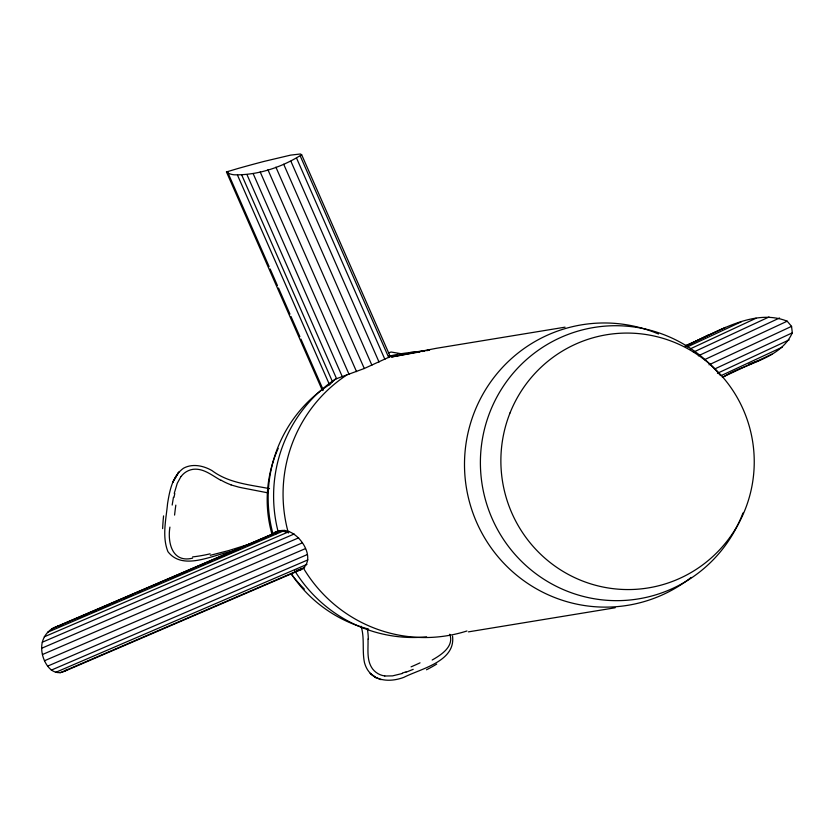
<?xml version="1.0" encoding="UTF-8"?>
<svg xmlns="http://www.w3.org/2000/svg" width="834" height="834" viewBox="0 0 834 834"><rect width="100%" height="100%" fill="white"/><g stroke="black" fill="none" stroke-linecap="round" stroke-linejoin="round"><path stroke-width="1.25" d="M169.917 527.109C167.384 542.423 172.138 563.346 192.612 558.134M41.7 648.247C41.293 638.406 47.819 629.295 57.192 626.365L280.276 530.716C297.092 526.932 318.744 558.749 301.262 569.57L64.625 671.245C50.895 677.781 41.554 659.777 41.7 648.247L298.645 537.847M172.179 505.06L173.441 497.272M174.233 493.405L177.246 483.324L181.02 476.443M723.036 377.197C745.252 362.842 780.374 359.569 792.3 332.839L791.56 326.365L787.192 321.194C753.092 307.517 716.031 333.381 685.35 345.641M304.681 567.693L60.058 672.798M226.452 171.94L227.932 173.003A3046.539 122.264 -23.7 0 0 234.031 174.796C257.602 175.411 282.048 167.207 301.647 154.707L300.417 153.988L290.607 155.124L264.003 161.421A3046.539 122.264 -23.7 0 0 238.117 168.458L226.452 171.94L322.435 390.593M329.816 384.307L329.638 384.474A134.983 133.242 80.7 0 0 272.895 533.572L277.493 531.175L281.965 530.841L287.511 532.488M329.993 384.13L330.702 383.442M330.879 383.275L331.588 382.587M331.776 382.42L332.307 381.909M332.672 381.565L335.497 379.074L364.291 368.503L390.27 356.598L301.647 154.707M275.689 533.114L277.524 531.696M64.625 671.245L67.127 669.348M432.2 660.007C441.123 654.93 454.374 646.486 449.755 634.247M690.458 344.15L691.449 343.598M298.906 569.789L299.969 569.205M300.605 568.851L301.46 568.381M384.901 359.371L296.696 158.439M692.439 343.045L708.91 334.674M685.339 346.058L725.424 327.397M685.36 346.339L691.261 343.598M687.226 346.975L741.363 321.768M690.25 348.873L756.104 318.213M693.44 352.146L769.031 316.962M698.339 355.805L779.561 317.994M704.542 359.673L787.192 321.194M708.994 364.812L791.56 326.365M714.425 369.097L792.3 332.839M717.459 373.267L789.162 339.886M720.972 375.686L782.282 347.142M722.338 377.27L771.898 354.2M51.927 628.836L280.276 530.716M77.312 618.609L80.888 617.066M83.285 616.045L86.861 614.502M92.835 611.937L96.421 610.394M98.808 609.373L102.394 607.83M104.782 606.808L109.556 604.754M113.143 603.211L115.53 602.19M123.891 598.593L127.477 597.05M129.864 596.029L133.45 594.486M138.225 592.432L140.623 591.41M154.957 585.249L158.533 583.706M170.48 578.577L174.066 577.034M176.454 576.013L180.04 574.47M182.427 573.448L187.202 571.394M190.788 569.851L193.175 568.819M201.536 565.233L205.122 563.69M207.51 562.669L211.096 561.126M217.069 558.561L220.656 557.018M223.043 555.997L226.629 554.454M229.016 553.422L239.765 548.803M248.125 545.217L251.712 543.674M254.099 542.642L257.685 541.11M262.46 539.056L264.847 538.024M47.528 632.308L284.748 530.382M44.265 636.811L289.419 531.477M42.294 642.222L294.183 533.989M42.451 654.523L302.408 542.819M44.504 660.736L305.4 548.636M47.559 666.168L307.35 554.547M51.301 670.129L307.923 559.864M55.544 672.402L306.985 564.368M413.195 669.348L406.116 672.194M748.525 364.291L749.516 363.937M750.506 363.572L758.45 360.705M388.769 352.792L391.083 352.021L400.727 353.647M251.534 543.424L253.192 542.871M250.711 543.695L229.152 550.45L210.324 555.298M402.488 673.455L392.512 675.884L384.787 676.009M233.186 551.17C213.848 554.162 183.292 571.634 167.936 551.681C161.859 536.387 166.091 519.384 167.561 503.611C169.636 490.872 172.294 476.204 183.501 468.239C192.477 463.266 203.548 465.685 212.034 470.616C228.662 483.126 249.804 484.742 269.507 488.651M57.192 626.365L61.163 625.271M61.893 625.073L62.977 624.77M419.377 351.979L391.427 356.994L436.349 348.299L565.066 327.168M421.921 351.521L424.464 351.062M426.998 350.603L429.541 350.144L409.108 352.657M468.416 631.87L615.179 607.767M299.083 569.841L301.262 569.57M296.539 570.268L298.478 570.029M389.04 356.389L390.27 356.598M388.998 355.711L393.492 355.805M267.808 492.831L242.298 487.88A145.46 143.542 -74 0 1 238.482 487.046L230.976 484.908M361.07 626.23C364.802 638.031 361.966 650.583 364.468 662.592C369.441 681.044 388.29 683.213 403.844 677.344C420.982 668.587 455.791 661.581 452.539 636.092M381.044 679.658L375.248 677.333M220.937 480.363C212.211 475.63 203.663 468.02 193.05 469.313A18.421 18.108 -83.5 0 0 181.093 476.495M300.355 156.229L388.738 357.577M290.889 161.233L379.022 361.998M283.685 164.246L371.891 365.188M275.898 167.144L364.291 368.503M267.923 169.761L356.545 371.651M260.198 171.95L349.039 374.31M253.14 173.576L342.347 376.801M246.968 174.598L336.602 378.782M241.766 175.077L332.485 381.732M237.482 175.098L329.524 384.787M227.38 171.533L269.111 266.599M270.153 268.975L277.451 285.603M278.493 287.98L289.971 314.126M291.014 316.503L299.886 336.707M300.928 339.084L323.352 390.176M367.992 639.053C368.399 649.081 366.23 660.382 372.673 669.024A18.421 18.056 69.6 0 0 384.797 675.947M742.979 512.983A137.527 135.765 80.7 0 1 546.906 581.131A137.527 135.765 80.7 0 1 512.702 373.736A137.527 135.765 80.7 0 1 720.274 375.31M691.198 577.409A142.124 140.3 80.7 0 1 510.606 569.945A142.124 140.3 80.7 0 1 486.253 388.571A142.124 140.3 80.7 0 1 658.516 333.996M466.957 630.984A142.864 141.029 80.7 0 1 303.284 567.881M288.387 533.03A142.864 141.029 80.7 0 1 346.892 374.904M389.259 356.201A142.864 141.029 80.7 0 1 420.075 351.948M426.601 636.863A140.967 139.153 80.7 0 1 294.6 570.508M278.014 531.237A140.967 139.153 80.7 0 1 335.497 379.074M368.607 629.086A134.983 133.242 80.7 0 1 291.17 573.782M304.337 589.085A124.454 122.859 80.7 0 1 291.306 573.928M272.103 534.646A124.454 122.859 80.7 0 1 278.202 448.369M275.929 533.896A108.952 107.544 80.7 0 1 275.283 531.685M210.126 553.828A133.106 114.946 -32.6 0 1 192.623 556.904M162.64 528.62A131.313 82.931 -77.4 0 1 163.579 515.902M174.577 515.089A167.384 82.149 -79.7 0 1 175.828 505.123M174.014 497.366A102.874 88.446 -75.9 0 1 174.796 493.53M230.997 484.825A62.321 61.132 78.3 0 1 221.052 480.165M436.703 664.093A131.313 96.817 -3.8 0 1 426.476 669.785M420.034 662.842A167.384 104.719 -10.3 0 1 411.079 666.846M405.949 671.85A102.874 93.575 13.4 0 1 402.332 673.09M367.398 629.201A62.321 61.716 69.9 0 1 368.305 639.053M178.622 472.263L172.575 482.563L178.674 472.221M375.634 677.573L370.296 673.413L375.634 677.573M510.074 412.84A128.29 126.643 80.7 0 0 645.255 588.377A128.29 126.643 80.7 0 0 727.352 382.733A128.29 126.643 80.7 0 0 510.074 412.84"/></g></svg>
